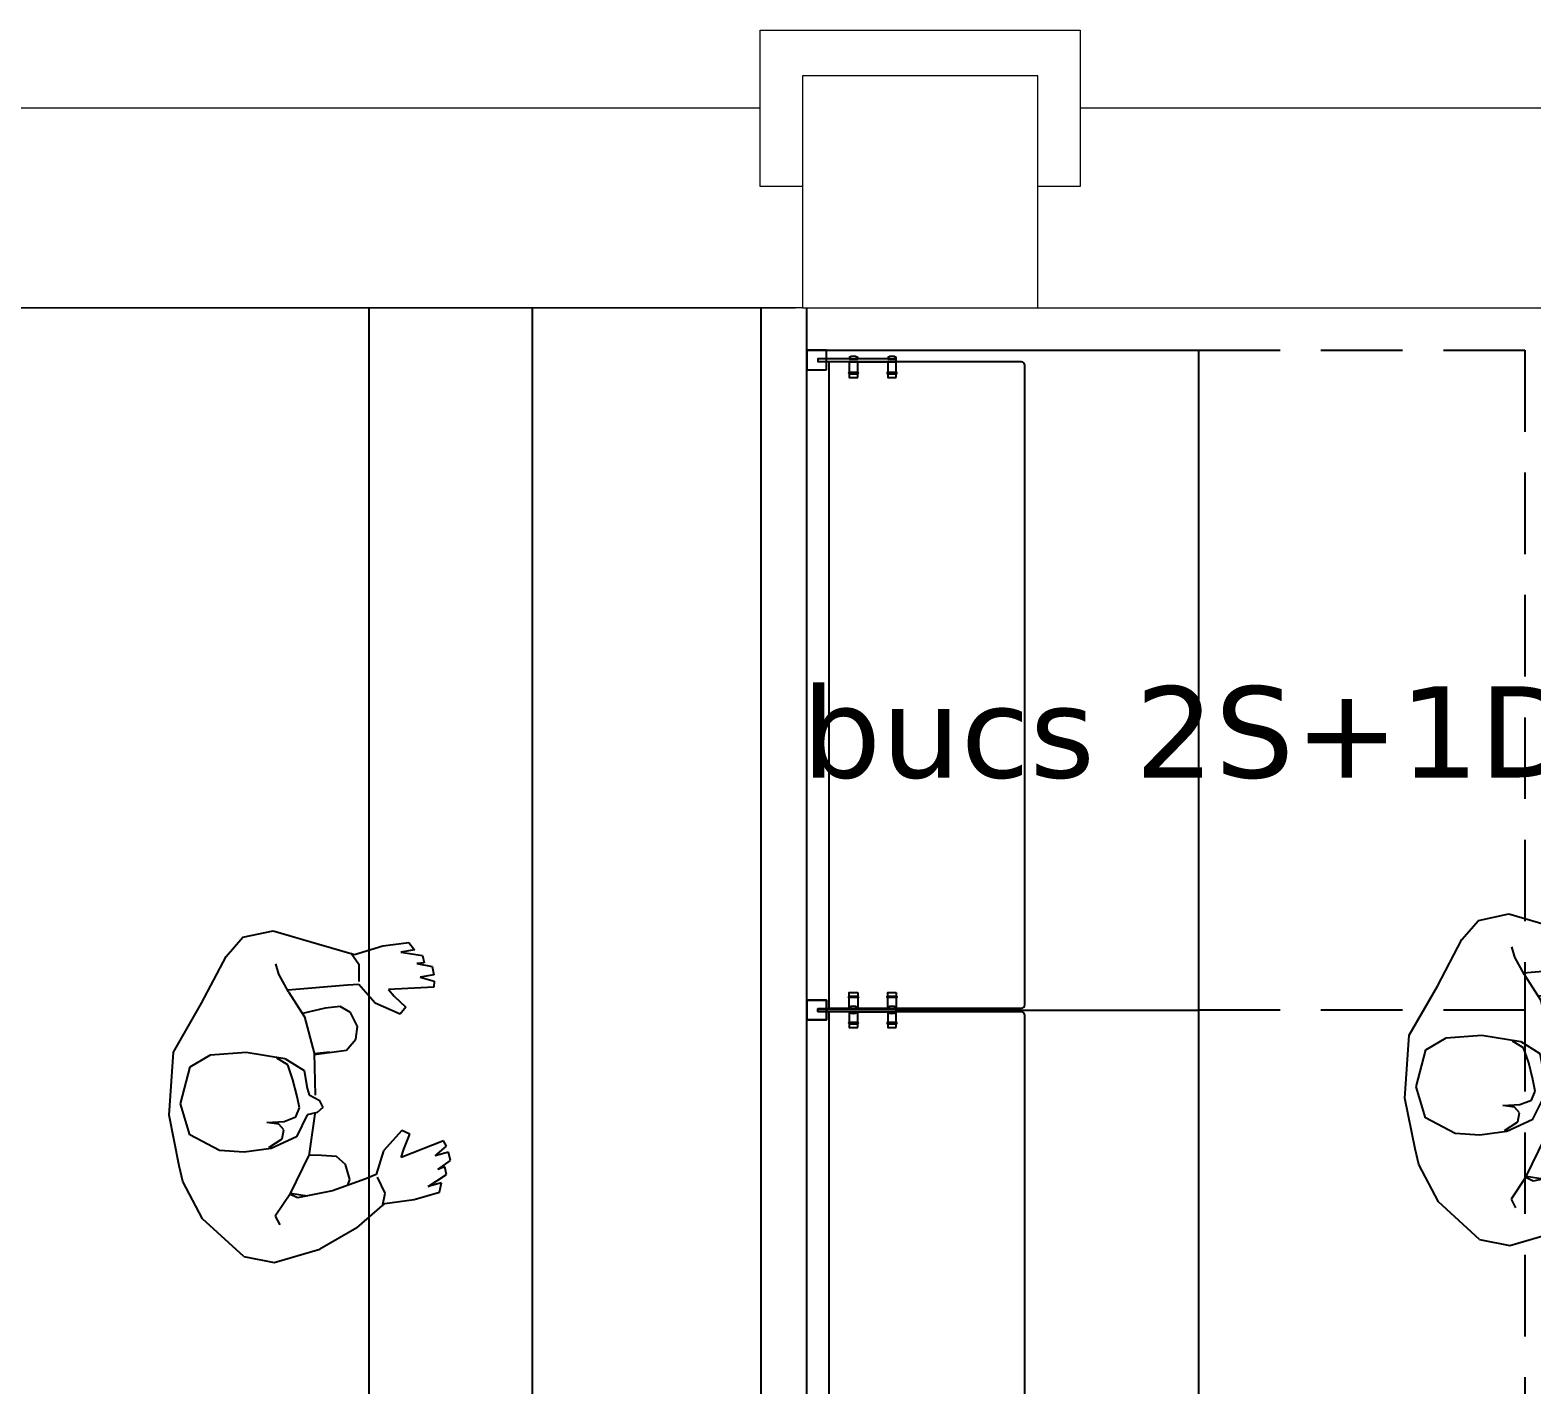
# Model space of a CAD drawing. Header units: inches. Extents: x -96389 to 34443, y 2 to 18625.
# Drawn here: x 22401 to 24701, y 10830 to 12906 of the extents above; entities that cross this region are included whole.
import ezdxf

# ---------------------------------------------------------------- set-up
doc = ezdxf.new("R2010")
doc.units = ezdxf.units.IN
doc.header["$LTSCALE"] = 2
doc.header["$MEASUREMENT"] = 0
doc.linetypes.add('TRAZOS2', pattern=[0.375, 0.25, -0.125])
for name, color, linetype in [('Arturo', 8, 'Continuous'), ('CONCEP 2D', 7, 'Continuous'), ('Linea Capa Color 0140 Blau Vidre JB', 140, 'Continuous'), ('LÍNEA GRUESA', 1, 'Continuous'), ('LÍNEA MEDIA', 255, 'Continuous'), ('TEXTO', 7, 'Continuous')]:
    doc.layers.add(name, color=color, linetype=linetype)

# ---------------------------------------------------------------- blocks, each defined once
blk = doc.blocks.new('Arturo')
at = {"layer": 'Arturo'}
for p, q in [((58.5, 154.8, 0), (50.1, 150.3, 0)), ((50.1, 150.3, 0), (75.9, 85.3, 0)), ((73.1, 137.5, 0), (58.5, 154.8, 0)), ((80.2, 161, 0), (67.6, 157.8, 0)), ((67.6, 157.8, 0), (73.1, 137.5, 0)), ((94.1, 141.6, 0), (80.2, 161, 0)), ((101.6, 154.5, 0), (90.3, 152.1, 0)), ((90.3, 152.1, 0), (94.1, 141.6, 0)), ((120, 126.7, 0), (101.6, 154.5, 0)), ((128.7, 143.9, 0), (114.5, 147.1, 0)), ((114.5, 147.1, 0), (120, 126.7, 0)), ((140.3, 105.3, 0), (128.7, 143.9, 0)), ((-238.8, 85, 0), (-233.7, 117.9, 0)), ((-233.7, 117.9, 0), (-222.5, 120.4, 0)), ((-222.5, 120.4, 0), (-221.6, 109.3, 0)), ((-221.6, 109.3, 0), (-217, 132.7, 0)), ((-217, 132.7, 0), (-204.2, 135.1, 0)), ((-204.2, 135.1, 0), (-200.7, 114.4, 0)), ((-200.7, 114.4, 0), (-194.6, 136.1, 0)), ((-194.6, 136.1, 0), (-185.2, 135.6, 0)), ((-185.2, 135.6, 0), (-181.5, 65.7, 0)), ((-253.9, 97, 0), (-242.3, 105.8, 0)), ((-248.5, 57.1, 0), (-253.9, 97, 0)), ((-242.3, 105.8, 0), (-238.8, 85, 0)), ((-171.5, 74.6, 0), (-154.6, 92.5, 0)), ((-154.6, 92.5, 0), (-144.1, 84, 0)), ((40.2, 98.5, 0), (34.2, 86.3, 0)), ((63.1, 89.2, 0), (40.2, 98.5, 0)), ((146.5, 60.3, 0), (140.3, 105.3, 0)), ((-181.5, 65.7, 0), (-171.5, 74.6, 0)), ((-144.1, 84, 0), (-160.6, 45.4, 0)), ((34.2, 86.3, 0), (65.3, 58.2, 0)), ((75.9, 85.3, 0), (63.1, 89.2, 0)), ((-235.3, 13.6, 0), (-248.5, 57.1, 0)), ((65.3, 58.2, 0), (101.6, 47.1, 0)), ((101.6, 47.1, 0), (108.4, 31, 0)), ((130.2, 60.6, 0), (105.8, 49.3, 0)), ((150.1, 56.9, 0), (130.2, 60.6, 0)), ((183.6, 17.5, 0), (146.5, 60.3, 0)), ((-160.6, 45.4, 0), (-189.1, 20.3, 0)), ((108.4, 31, 0), (126.8, -20, 0)), ((108.4, 31, 0), (126.8, -20, 0)), ((-251.3, -40.8, 0), (-235.3, 13.6, 0)), ((-237.2, 9, 0), (-220.6, 20.6, 0)), ((-220.6, 20.6, 0), (-193.8, 20.6, 0)), ((-189.1, 20.3, 0), (-188.5, 2.9, 0)), ((-188.5, 2.9, 0), (-180.8, -88.4, 0)), ((-146.4, 7.8, 0), (-155.8, -8.2, 0)), ((-125, 18.2, 0), (-146.4, 7.8, 0)), ((-105.7, 15.7, 0), (-125, 18.2, 0)), ((-88.9, 1.8, 0), (-105.7, 15.7, 0)), ((-82.2, -47.8, 0), (-88.9, 1.8, 0)), ((86.3, 0.3, 0), (74.1, -13.6, 0)), ((109.4, 6.5, 0), (86.3, 0.3, 0)), ((118.3, 3.5, 0), (109.4, 6.5, 0)), ((183.6, 17.5, 0), (216.3, -39.4, 0)), ((-155.8, -8.2, 0), (-152.9, -31.1, 0)), ((74.1, -13.6, 0), (72.6, -36.7, 0)), ((126.8, -20, 0), (137.8, -73.4, 0)), ((-271.4, -110.8, 0), (-251.3, -40.8, 0)), ((-152.9, -31.1, 0), (-145.1, -65.9, 0)), ((-85.4, -24.2, 0), (-83.3, -47.8, 0)), ((-20.4, -55.5, 0), (-12, -40.1, 0)), ((-12, -40.1, 0), (-1.1, -34.9, 0)), ((-1.1, -34.9, 0), (6.8, -43.3, 0)), ((6.8, -43.3, 0), (10.5, -58.4, 0)), ((72.6, -36.7, 0), (72.4, -55.9, 0)), ((236.8, -109.3, 0), (216.3, -39.4, 0)), ((-178.2, -87, 0), (-139.8, -62.5, 0)), ((-139.8, -62.5, 0), (-84.1, -47.8, 0)), ((-84.1, -47.8, 0), (-19.9, -46.2, 0)), ((-75.8, -92.6, 0), (-57.7, -63.2, 0)), ((-57.7, -63.2, 0), (-30.5, -58.5, 0)), ((-30.5, -58.5, 0), (-20.4, -55.5, 0)), ((9, -46.7, 0), (73.1, -56, 0)), ((10.5, -58.4, 0), (44.3, -75.2, 0)), ((130.7, -84.3, 0), (73.1, -56, 0)), ((134.8, -58.5, 0), (130.9, -84.4, 0)), ((-178.2, -87, 0), (-205.4, -101.9, 0)), ((-66.1, -88.5, 0), (-76.6, -105.3, 0)), ((-43.4, -80.4, 0), (-66.1, -88.5, 0)), ((-17.8, -74, 0), (-43.4, -80.4, 0)), ((-0.1, -70.4, 0), (-17.8, -74, 0)), ((13.7, -76, 0), (-0.1, -70.4, 0)), ((20.6, -93.8, 0), (13.7, -76, 0)), ((44.3, -75.2, 0), (62, -113.7, 0)), ((130.7, -84.3, 0), (165.5, -107.5, 0)), ((137.8, -73.4, 0), (132.2, -85, 0)), ((-261.6, -157.2, 0), (-271.4, -110.8, 0)), ((-205.4, -101.9, 0), (-221.2, -106.5, 0)), ((-85.8, -152.2, 0), (-75.8, -92.6, 0)), ((22.2, -120.2, 0), (20.6, -93.8, 0)), ((24.8, -102, 0), (22.2, -120.2, 0)), ((33.2, -94.6, 0), (24.8, -102, 0)), ((47.2, -97, 0), (33.2, -94.6, 0)), ((60.3, -117.6, 0), (47.2, -97, 0)), ((62, -113.7, 0), (67.4, -155.2, 0)), ((165.5, -107.5, 0), (179, -100.4, 0)), ((227.3, -155.8, 0), (236.8, -109.3, 0)), ((-232.4, -182.8, 0), (-261.6, -157.2, 0)), ((-81.7, -206.7, 0), (-85.8, -152.2, 0)), ((67.4, -155.2, 0), (65.1, -193, 0)), ((227.3, -155.8, 0), (169.5, -218.7, 0)), ((-160.7, -220.3, 0), (-232.4, -182.8, 0)), ((-63, -237.9, 0), (-81.7, -206.7, 0)), ((65.1, -193, 0), (41.1, -238.5, 0)), ((-85.5, -263.5, 0), (-160.7, -220.3, 0)), ((169.5, -218.7, 0), (112.6, -248.9, 0)), ((-6.6, -252.6, 0), (-63, -237.9, 0)), ((41.1, -238.5, 0), (-6.6, -252.6, 0)), ((112.6, -248.9, 0), (88.5, -254.5, 0)), ((11.1, -270.1, 0), (-85.5, -263.5, 0)), ((88.5, -254.5, 0), (11.1, -270.1, 0))]:
    blk.add_line(p, q, dxfattribs=at)

msp = doc.modelspace()

# ---------------------------------------------------------------- linework, layer by layer
for p, q in [((22920.6, 9800.1), (22920.6, 12480.1)), ((23170.6, 9550.1), (23170.6, 12480.1)), ((23520.6, 9550.1), (23520.6, 12480.1)), ((23590.6, 9550.1), (23590.6, 12480.1)), ((23590.6, 12415.2), (24190.6, 12415.2)), ((24190.6, 12415.2), (24190.6, 9587.2)), ((23727.6, 11404.2), (24190.6, 11404.2))]:
    msp.add_line(p, q)
at = {"color": 140, "ltscale": 10}
for p, q in [((23655.6, 12397.2), (23727.6, 12397.2)), ((23655.6, 11407.2), (23727.6, 11407.2)), ((23655.6, 11401.2), (23727.6, 11401.2))]:
    msp.add_line(p, q, dxfattribs=at)
at = {"ltscale": 10}
for points in [[(23620.6, 12385.2), (23620.6, 12415.2), (23590.6, 12415.2), (23590.6, 12385.2)], [(23727.6, 12398.2), (23727.6, 12402.2), (23607.6, 12402.2), (23607.6, 12398.2)], [(23668.6, 12373.2), (23668.6, 12398.2), (23655.6, 12398.2), (23655.6, 12373.2)], [(23727.6, 12373.2), (23727.6, 12398.2), (23714.6, 12398.2), (23714.6, 12373.2)], [(23620.6, 11419.2), (23620.6, 11389.2), (23590.6, 11389.2), (23590.6, 11419.2)], [(23620.6, 11389.2), (23620.6, 11419.2), (23590.6, 11419.2), (23590.6, 11389.2)], [(23668.6, 11431.2), (23668.6, 11406.2), (23655.6, 11406.2), (23655.6, 11431.2)], [(23727.6, 11431.2), (23727.6, 11406.2), (23714.6, 11406.2), (23714.6, 11431.2)], [(23727.6, 11406.2), (23727.6, 11402.2), (23607.6, 11402.2), (23607.6, 11406.2)], [(23727.6, 11402.2), (23727.6, 11406.2), (23607.6, 11406.2), (23607.6, 11402.2)], [(23668.6, 11377.2), (23668.6, 11402.2), (23655.6, 11402.2), (23655.6, 11377.2)], [(23727.6, 11377.2), (23727.6, 11402.2), (23714.6, 11402.2), (23714.6, 11377.2)]]:
    msp.add_lwpolyline(points, close=True, dxfattribs=at)
for points in [[(23655.6, 12404.2), (23655.6, 12402.2), (23668.6, 12402.2), (23668.6, 12404.2, 0.307692)], [(23714.6, 12404.2), (23714.6, 12402.2), (23727.6, 12402.2), (23727.6, 12404.2, 0.307692)], [(23655.6, 11408.2), (23655.6, 11406.2), (23668.6, 11406.2), (23668.6, 11408.2, 0.307692)], [(23714.6, 11408.2), (23714.6, 11406.2), (23727.6, 11406.2), (23727.6, 11408.2, 0.307692)], [(23655.6, 11400.2), (23655.6, 11402.2), (23668.6, 11402.2), (23668.6, 11400.2, -0.307692)], [(23714.6, 11400.2), (23714.6, 11402.2), (23727.6, 11402.2), (23727.6, 11400.2, -0.307692)]]:
    msp.add_lwpolyline(points, format="xyb", close=True, dxfattribs=at)
at = {"color": 8, "ltscale": 10}
for points in [[(23655.6, 12381.2, 1), (23655.6, 12379.2), (23668.6, 12379.2, 1), (23668.6, 12381.2)], [(23714.6, 12381.2, 1), (23714.6, 12379.2), (23727.6, 12379.2, 1), (23727.6, 12381.2)], [(23655.6, 11423.2, -1), (23655.6, 11425.2), (23668.6, 11425.2, -1), (23668.6, 11423.2)], [(23714.6, 11423.2, -1), (23714.6, 11425.2), (23727.6, 11425.2, -1), (23727.6, 11423.2)], [(23655.6, 11385.2, 1), (23655.6, 11383.2), (23668.6, 11383.2, 1), (23668.6, 11385.2)], [(23714.6, 11385.2, 1), (23714.6, 11383.2), (23727.6, 11383.2, 1), (23727.6, 11385.2)]]:
    msp.add_lwpolyline(points, format="xyb", close=True, dxfattribs=at)
at = {"layer": 'CONCEP 2D', "color": 8, "linetype": 'TRAZOS2', "ltscale": 250}
for p, q in [((24190.6, 12415.2), (24690.6, 12415.2)), ((24690.6, 12415.2), (24690.6, 11404.2)), ((24690.6, 11404.2), (24190.6, 11404.2)), ((24690.6, 11404.2), (24690.6, 10598.2))]:
    msp.add_line(p, q, dxfattribs=at)
at = {"layer": 'Linea Capa Color 0140 Blau Vidre JB', "ltscale": 10}
for points in [[(23924.6, 11412.2), (23924.6, 12392.2, 0.414214), (23919.6, 12397.2), (23624.6, 12397.2), (23624.6, 11407.2), (23919.6, 11407.2, 0.414214)], [(23924.6, 10606.2), (23924.6, 11396.2, 0.414214), (23919.6, 11401.2), (23624.6, 11401.2), (23624.6, 10601.2), (23919.6, 10601.2, 0.414214)]]:
    msp.add_lwpolyline(points, format="xyb", close=True, dxfattribs=at)
at = {"layer": 'LÍNEA GRUESA', "lineweight": 20}
msp.add_lwpolyline([(23584.3, 12480.1), (23944.3, 12480.1), (23944.3, 12835.9), (23584.3, 12835.9)], close=True, dxfattribs=at)
at = {"layer": 'LÍNEA MEDIA', "lineweight": 15}
for p, q in [((23519.2, 12785.9), (19663.2, 12785.9)), ((23584.3, 12480.1), (20074.3, 12480.1))]:
    msp.add_line(p, q, dxfattribs=at)
for points in [[(23584.3, 12665.9), (23519.2, 12665.9), (23519.3, 12905.9), (24009.3, 12905.9), (24009.3, 12665.9), (23944.3, 12665.9)], [(24009.3, 12785.9), (24009.3, 12665.9)], [(26899.1, 12665.9), (26899.1, 12785.9), (24009.3, 12785.9)], [(20074.3, 12480.1), (23573.3, 12480.1), (23573.3, 12480.1)], [(23944.3, 12480.1), (26939.1, 12480.1)]]:
    msp.add_lwpolyline(points, dxfattribs=at)

# ---------------------------------------------------------------- block references
at = {"lineweight": 13, "ltscale": 10, "rotation": 270}
for p in [(24776.7, 11280), (22884.1, 11254)]:
    msp.add_blockref('Arturo', p, dxfattribs=at)

# ---------------------------------------------------------------- texts
at = {"layer": 'TEXTO', "lineweight": 9, "insert": (23582.8, 11900.4), "char_height": 140, "width": 6151.239, "attachment_point": 1}
msp.add_mtext('{\\fVerdana|b0|i0|c0|p34;bucs 2S+1D en blanco}', dxfattribs=at)

doc.saveas('drawing.dxf')
